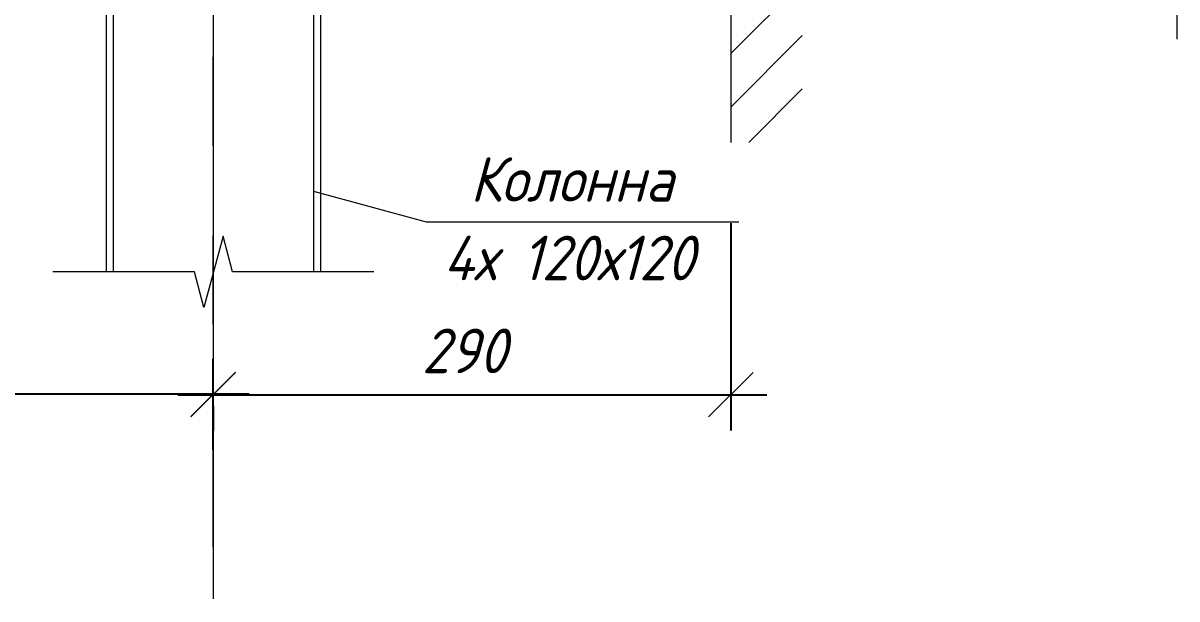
# Model space of a CAD drawing. Header units: millimetres. Extents: x 504091 to 2165846, y 135022 to 442887.
# Drawn here: x 898225 to 901457, y 268955 to 270569 of the extents above; entities that cross this region are included whole.
import ezdxf

# ---------------------------------------------------------------- set-up
doc = ezdxf.new("R2010")
doc.units = ezdxf.units.MM
doc.layers.add('PDF _Геометрия', color=7, linetype='Continuous')
doc.layers.add('PDF _Текст', color=7, linetype='Continuous')
doc.styles.add('GOST 2.304_new', font='isocpeur.ttf', dxfattribs={"width": 0.9, "oblique": 15})

msp = doc.modelspace()

# ---------------------------------------------------------------- linework, layer by layer
at = {"layer": 'PDF _Геометрия', "lineweight": 9}
for points in [[(900207.4191, 273781.3045), (900207.4191, 270233.9701)], [(898758.0162, 273597.2197), (898758.0162, 268954.8985)], [(900207.4191, 270483.6483), (900407.3732, 270683.6024)], [(900207.4191, 270333.4182), (900407.3732, 270533.3723)], [(898758.0161, 270224.4485), (898758.0161, 270474.1267)], [(900258.2011, 270233.9701), (900407.3732, 270384.2002)], [(898758.0161, 270098.5515), (898758.0161, 270098.5515)], [(899038.3751, 270097.4935), (899354.7046, 270011.7989), (900229.6362, 270011.7989)], [(899207.6484, 269871.0904), (898811.972, 269871.0904), (898785.5231, 269971.5965), (898731.5672, 269771.6423), (898705.1182, 269871.0904), (898308.3839, 269871.0904)], [(898758.0161, 269724.0342), (898758.0161, 269973.7124)], [(898695.5966, 269465.8924), (898820.4357, 269590.7315)], [(898820.4357, 269589.6735), (898695.5966, 269464.8344)], [(898758.0161, 269599.1951), (898758.0161, 269599.1951)], [(900144.9995, 269464.8344), (900269.8386, 269589.6735)], [(898758.0161, 269100.8967), (898758.0161, 269474.356)]]:
    msp.add_lwpolyline(points, dxfattribs=at)
at = {"layer": 'PDF _Геометрия', "lineweight": 15}
for points in [[(900207.4191, 271341.6525), (900207.4191, 270523.8507)], [(901456.8679, 271299.3342), (901456.8679, 270523.8507)]]:
    msp.add_lwpolyline(points, dxfattribs=at)
at = {"layer": 'PDF _Геометрия', "lineweight": 20}
for points in [[(898458.6139, 269871.0904), (898458.6139, 271130.0608)], [(898478.6139, 269871.0904), (898478.6139, 271130.0608)], [(899038.4763, 271130.0609), (899038.4763, 269871.0904)], [(899058.4763, 271130.0609), (899058.4763, 269871.0904)]]:
    msp.add_lwpolyline(points, dxfattribs=at)
at = {"layer": 'PDF _Геометрия', "lineweight": 25}
for points in [[(900207.4191, 270007.5671), (900207.4191, 269426.7479)], [(898758.0162, 269372.792), (898758.0162, 269627.76)], [(898858.5222, 269528.3119), (893160.3585, 269528.3119)], [(898658.5681, 269527.254), (900307.9251, 269527.254)], [(898758.0162, 269495.5152), (898758.0162, 269426.7479)]]:
    msp.add_lwpolyline(points, dxfattribs=at)

# ---------------------------------------------------------------- texts
at = {"layer": 'PDF _Текст', "lineweight": 20, "attachment_point": 7, "style": 'GOST 2.304_new'}
for s, insert, char_height in [('Колонна', (899477.4278, 270067.8707), 125.03005), ('4х 120х120', (899402.3128, 269847.8153), 125.03005), ('290', (899342.0092, 269587.5423), 124.98688)]:
    msp.add_mtext(s, dxfattribs=dict(at, insert=insert, char_height=char_height))

doc.saveas('drawing.dxf')
